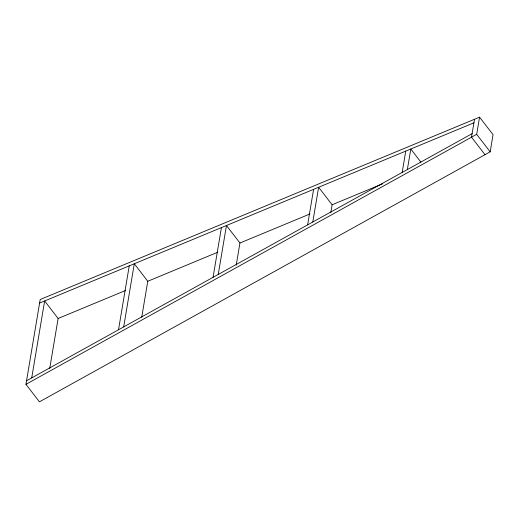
<?xml version="1.0" encoding="UTF-8"?>
<svg xmlns="http://www.w3.org/2000/svg" width="519" height="519" viewBox="0 0 519 519"><rect width="100%" height="100%" fill="white"/><g stroke="black" fill="none" stroke-linecap="round" stroke-linejoin="round"><path stroke-width="0.78" d="M25.95 384.332L40.197 299.508L479.569 117.164L493.05 134.668L490.17 151.833L39.431 401.836L25.95 384.332L476.682 134.33L479.569 117.164M31.717 377.91L44.634 300.968L58.122 318.478L49.727 368.445M118.514 329.766L129.25 265.858M123.684 326.899L134.291 263.762L147.772 281.272L141.732 317.232M213.069 277.321L221.418 227.601M218.239 274.454L226.459 225.512L239.94 243.015L236.229 265.118M307.624 224.876L313.593 189.351M312.795 222.009L318.634 187.262L332.115 204.765L330.791 212.66M402.18 172.431L405.761 151.1M407.35 169.564L410.801 149.011L420.915 162.136M474.528 119.26L471.512 137.198L484.999 154.701M26.547 380.777L472.108 133.643M39.6 303.064L473.931 122.808M58.122 318.478L125.514 290.51M147.772 281.272L217.772 252.215M239.94 243.015L309.947 213.964M332.115 204.765L382.756 183.752M476.682 134.33L490.17 151.833"/></g></svg>
